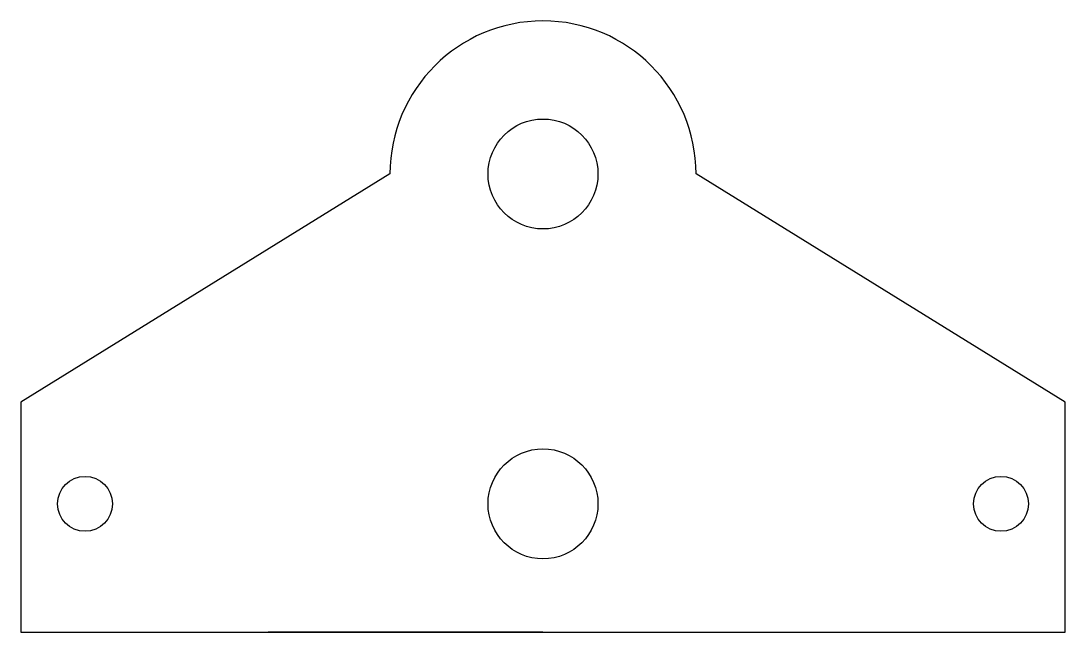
# Model space of a CAD drawing. Header units: millimetres. Extents: x -13.3 to 43.7, y -68.9 to -35.5.
import ezdxf

# ---------------------------------------------------------------- set-up
doc = ezdxf.new("R2010")
doc.units = ezdxf.units.MM

msp = doc.modelspace()

# ---------------------------------------------------------------- linework, layer by layer
at = {"color": 7, "linetype": 'Continuous', "lineweight": 25}
for p, q in [((6.888, -43.873), (-13.259, -56.32)), ((43.741, -56.32), (23.595, -43.873)), ((-13.259, -56.32), (-13.259, -68.873)), ((43.741, -68.873), (43.741, -56.32)), ((-13.259, -68.873), (43.741, -68.873))]:
    msp.add_line(p, q, dxfattribs=at)
at = {"color": 7, "linetype": 'Continuous'}
msp.add_line((15.241, -68.873), (0.241, -68.873), dxfattribs=at)
at = {"color": 7, "linetype": 'Continuous', "lineweight": 25}
for centre, radius in [((15.241, -43.873), 3), ((15.241, -61.873), 3), ((-9.759, -61.873), 1.5), ((40.241, -61.873), 1.5)]:
    msp.add_circle(centre, radius, dxfattribs=at)
msp.add_arc((15.241, -43.873), 8.354, 0, 180, dxfattribs=at)

doc.saveas('drawing.dxf')
